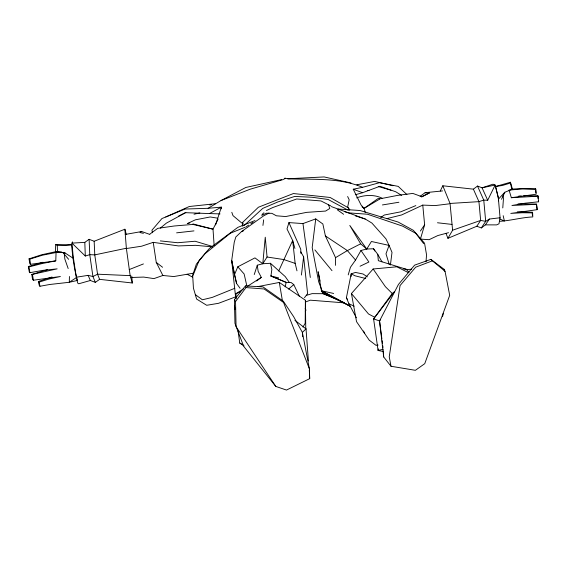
<?xml version="1.0" encoding="UTF-8"?>
<svg xmlns="http://www.w3.org/2000/svg" width="567" height="567" viewBox="0 0 567 567"><rect width="100%" height="100%" fill="white"/><g stroke="black" fill="none" stroke-linecap="round" stroke-linejoin="round"><path stroke-width="0.85" d="M335.494 265.342L335.551 257.652L325.401 235.936L322.857 223.986L315.734 218.897L302.962 223.582L288.936 222.597L286.987 228.955L292.671 240.514L294.918 248.474M257.907 286.597L279.318 282.444L305.393 300.226L305.195 323.275L302.969 327.081M242.669 226.098L242.711 222.328L258.389 207.246L293.401 193.545L330.114 197.472L348.315 207.813L349.796 209.847M351.157 276.462L351.193 273.833L355.474 272.436L363.064 273.989L367.338 276.852M498.492 200.838L498.513 199.067L495.572 186.5L510.406 182.255L512.306 188.591L511.76 189.463L504.75 192.277L498.513 199.067M69.436 276.49L69.287 282.288L49.712 284.492L39.959 286.264L39.364 285.697L38.358 281.487L52.008 277.001M43.042 262.259L28.35 266.518L28.91 266.922L42.298 263.506L55.779 260.863L56.062 252.528L61.704 252.032M72.867 258.056L65.063 252.974L55.375 251.557L55.729 244.632L71.555 244.76C72.711 256.716 74.029 268.914 77.495 280.417L69.287 282.288L76.382 277.603M221.243 208.833L221.357 207.139L208.117 208.295L185.076 209.046L161.914 218.557L151.956 230.195L152.417 232.746M502.78 207.933L503.475 198.244L502.979 195.679M426.001 261.798L426.554 254.859L424.563 243.25L413.322 230.308L398.133 222.044L360.066 210.513L338.166 209.046M289.461 282.607L285.222 276.576L270.445 263.286L262.79 263.747L265.257 237.219L267.057 257.007L262.79 263.747L257.29 265.214L254.243 274.556M301.417 275.038L303.621 256.766L300.744 251.897M315.734 218.897L312.183 247.573L318.682 281.82L321.702 289.744M390.408 265.051L392.01 252.4L389.068 245.405L385.914 238.785L371.917 223.079L365.254 219.025L331.334 206.586M378.288 348.925L378.09 350.491L383.306 351.497M262.932 225.425L263.655 219.854M242.251 225.829L242.711 222.328M285.158 286.874L286.165 282.38L291.027 282.465L293.784 284.613L299.489 296.555M440.254 191.029L442.82 185.778L473.388 189.158L477.506 186.054L482.063 187.812L493.007 184.19L495.133 185.04L498.273 197.167L500.066 217.756L498.988 223.795L496.586 224.893L485.423 224.865L481.34 227.934L476.819 226.233L447.937 238.317L446.031 233.476M356.402 317.796L348.911 303.813L346.409 297.718L351.193 273.833L355.07 275.803L365.743 278.525M511.76 189.463L510.406 182.255M442.529 316.705L443.344 313.31M347.557 207.6L349.166 199.74L347.635 196.508M348.209 274.91L350.449 267.248L355.544 260.055L360.973 250.472L366.743 249.041L373.575 248.757L377.735 254.307L382.002 261.869M449.149 203.851L435.243 205.573L422.769 205.105L424.633 224.83L420.416 239.097L429.099 239.692L437.83 235.553L448.518 232.683M215.602 224.901L221.357 207.139L209.471 213.575L185.551 212.682L166.372 223.129L160.362 228.083M192.277 276.434L196.366 264.165L204.963 253.789L230.344 233.214L245.001 227.31M240.068 288.263L236.588 283.5L234.433 274.797L237.793 266.802L254.959 257.886L262.79 263.747M72.512 241.861L71.959 243.115L73.129 256.015L76.283 277.228L77.736 283.139L78.728 283.784L90.351 280.495L95.341 282.373L99.615 279.347L132.324 282.99L131.771 276.065M278.695 270.991L292.671 240.514L295.152 263.386L296.98 270.835M305.308 311.51L305.953 310.092L305.195 308.498M501.526 199.279L504.814 192.298M487.705 200.271L495.133 185.04L482.063 187.812L487.705 200.271L483.764 200.094L478.931 201.646L450.035 203.447L442.82 185.778M218.097 219.089L213.008 229.174L214.128 245.298M381.896 338.946L379.543 320.95L398.431 284.464L414.626 265.136L430.913 259.353L444.046 269.275L445.038 271.281L449.695 295.336L424.747 363.674L415.391 370.315L391.017 366.261L383.689 356.962L379.543 320.95L380.592 319.54M447.937 238.317L452.608 230.209L450.035 203.447M379.543 320.95L373.596 318.895L394.476 291.757L392.236 293.493L373.596 318.895L378.09 350.491L383.242 349.229M366.743 249.041L349.796 225.453L360.669 243.817L366.743 249.041L371.428 241.485L389.068 245.405L385.992 253.81L389.217 264.371M476.819 226.233L480.646 220.428L478.931 201.646L473.388 189.158M481.34 227.934L485.685 221.357L489.392 219.046L500.066 217.756M485.423 224.865L489.392 219.046M420.381 231.038L424.633 224.83M275.796 386.425L236.07 326.691L235.546 301.559L245.986 287.575L245.461 285.924L263.003 286.902L283.302 301.176L293.607 316.613L302.36 332.39L309.44 368.94L309.695 378.657L286.505 390.061L275.796 386.425L243.64 346.267L234.958 323.374L234.405 299.539L245.461 285.924M304.479 297.703L307.605 293.593L303.621 256.766M378.09 345.083L375.992 345.31L369.252 340.179L356.537 321.666L351.434 293.536L373.129 268.992L396.829 266.795L408.368 272.642M294.904 320.305L306.038 328.888L302.36 332.39L302.728 336.734M268.999 213.05L263.57 215.885L241.499 231.62L235.829 236.985L234.249 242.237L231.697 260.501L235.78 298.696M243.952 225.666L262.741 208.394L277.922 201.909L294.705 196.43L312.105 197.259L328.123 199.471L348.195 210.222M262.039 214.439L263.924 212.767M288.631 289.05L293.784 284.613M256.667 280.984L261.302 277.376L258.134 271.302L257.29 265.214M150 234.001L157.704 228.359L174.246 225.992L192.9 224.426L213.008 229.174L192.9 223.908M420.126 196.317L425.115 192.688L442.579 190.916M124.889 229.231L126.356 248.24L94.774 254.881L89.763 254.661L85.312 256.029L71.959 243.115L84.809 242.371L89.125 239.309L94.157 241.251L124.889 229.231L126.25 234.228M365.283 212.427L364.078 208.365L378.097 198.528L379.798 198.776M380.726 217.487L384.355 215.013L400.713 211.838L415.824 205.608M245.809 226.984L248.7 225.092M250.869 223.674L253.031 222.257M236.07 298.951L236.063 293.656L243.491 288.872M247.198 286.477L261.302 277.376M208.117 208.295L221.031 200.541L245.823 187.464L281.671 179.583M335.551 257.652L347.365 250.593L360.669 243.817M361.973 206.785L364.078 208.365L380.244 198.748L397.58 195.395L412.819 193.411L421.756 196.664L429.573 192.858L421.586 197.011M356.629 197.883C364.489 194.871 374.192 194.375 382.038 198.145M422.769 205.105L401.698 214.928L386.545 218.692M178.683 216.013L185.813 212.49M406.893 194.58L398.218 186.38L379.564 182.68L362.625 187.316C339.435 177.549 313.367 179.696 288.773 178.888L285.64 178.293L282.777 179.689L250.118 189.222L221.031 200.541M360.066 266.235L368.897 262.025L360.973 250.472M266.44 210.534L272.819 207.522L296.704 198.982L320.993 200.945L330.788 205.92M261.72 215.389L266.412 213.213L271.898 213.348L276.391 215.793L285.655 216.551L306.676 212.356L325.6 211.059L329.803 208.458L328.52 204.708M140.141 232.257L141.7 231.534L149.816 234.419M165.77 216.977L189.293 206.508L215.325 203.723M236.063 293.656L239.94 291.962M241.499 231.62L243.697 230.719M234.809 288.277L212.221 297.42L202.391 299.787L195.409 294.691M129.226 269.573L143.423 263.931M255.008 220.542L237.835 227.367L209.492 248.346L199.18 260.366L192.723 276.101L193.432 288.142L196.629 299.071L206.693 305.287L218.501 303.31L235.645 296.846M445.038 271.281L432.408 260.841L415.675 267.185L400.061 285.548L389.238 356.841L391.017 366.261M305.627 301.942L310.326 300.184L344.396 302.87M355.296 194.764L362.589 192.709L379.975 186.26L395.766 191.788L401.549 195.36M193.276 273.202L173.757 276.554L162.871 275.477L153.955 278.603L143.699 277.079L131.076 277.49M452.608 230.209L480.646 220.428L485.685 221.357L483.764 200.094L477.506 186.054M38.358 281.487L39.095 282.125L48.741 279.106L60.393 276.498L33.41 280.218L32.588 279.545L31.787 274.499L47.33 269.686M212.547 246.843L195.608 245.32L178.421 245.922L153.232 242.35L141.601 246.206L126.193 248.559M55.779 260.863L30.604 264.3L29.796 263.754L29.052 258.85L41.738 254.739L57.132 251.379M29.052 258.85L29.753 259.14L42.497 255.185L56.062 252.528M510.215 183.098L502.397 185.48L495.572 186.5M306.797 295.244L312.063 293.635L323.211 293.699L333.899 297.803M189.832 222.93L187.287 223.618L195.346 219.833L210.222 216.963L217.657 218.182M209.825 205.048L211.505 204.623M31.787 274.499L57.139 268.864L43.071 270.346L29.86 272.692L29.286 271.94L28.35 266.518M194.027 214.22L199.846 212.916M364.078 208.365L361.03 204.921L353.241 189.215L362.625 187.316M125.222 234.454L141.7 231.534M382.413 204.949L398.892 202.256M76.283 277.228L88.126 275.349L92.931 276.526L97.545 274.187L130.155 275.633L132.324 282.99M535.787 189.229L522.299 188.988L509.06 190.065L511.335 197.713L536.205 194.212L535.645 188.882L521.874 188.52L511.484 189.116M518.004 203.929L536.538 204.063L537.162 209.662L510.782 213.412L522.207 212.745L532.626 212.88L532.789 216.934C521.512 217.416 510.583 220.719 499.364 221.321M71.555 244.76L65.503 245.504L57.288 245.263L55.729 244.632M176.606 232.846L193.971 230.889M523.681 195.778L537.885 195.799L538.65 201.788L525.177 203.184L511.937 205.488L536.715 204.311M511.335 197.713L538.189 196.217M406.596 269.587L411.628 269.233M518.755 196.062L521.215 195.92M287.611 178.782L324.118 176.939L350.994 182.964M367.288 190.462L369.004 190.392M517.274 211.86L532.236 212.228L532.626 212.88M357.713 184.799L356.856 184.785L374.645 181.405L393.03 185.742M209.471 213.575L220.031 213.901M284.549 178.222L285.64 178.293M245.986 287.575L264.094 288.979L283.55 302.473L309.44 368.94M403.506 268.978L406.092 269.205L408.963 272.203M160.319 240.904L177.677 242.733L195.133 241.244L212.582 246.489M437.476 222.767L451.977 224.412M55.375 251.557L62.101 252.428M267.057 257.007L283.861 259.566L295.152 263.386M425.115 192.688L426.795 192.993M333.658 293.465L321.439 290.758L318.158 271.735L320.064 281.119M65.063 252.974L62.937 252.542L68.607 259.303M140.07 232.562L143.408 233.349M278.631 277.873L270.927 276.001L271.848 269.559L270.445 263.286M378.281 186.522L390.925 190.179M406.092 269.205L378.338 260.678L377.735 254.307M355.389 215.871L365.254 219.025M344.339 211.541L348.308 212.845L367.508 214.241L402.641 226.141L415.76 233.306L423.677 243.64M353.241 189.215L362.589 192.709M243.137 223.497L241.549 222.824L233.002 215.63L231.811 212.313M321.439 290.758L350.208 306.272L321.439 290.758L323.211 293.699L344.608 302.799M348.911 303.813L354.219 306.116M499.974 219.032L504.396 221.073L503.184 215.687M339.023 300.021L322.318 292.218L349.123 305.528M187.096 274.258L192.539 277.05M374.596 317.194L368.486 313.948L351.434 293.536M238.083 331.071L239.77 343.078L242.839 344.793M239.77 343.078L244.058 345.905M325.401 235.936L347.365 250.593L355.544 260.055M337.245 209.733L343.616 214.291M153.232 242.35L156.258 262.401L162.58 267.27M430.913 259.353L432.408 260.841M392.236 293.493L385.411 286.718L373.129 268.992M237.793 266.802L244.129 273.981L246.78 285.619M331.993 270.665L314.869 249.905M346.409 297.718L347.323 299.227M234.405 299.539L235.546 301.559M373.575 248.757L374.815 250.983M363.475 331L364.723 333.332M156.258 262.401L162.871 275.477M538.31 201.044L538.65 201.788M288.936 222.597L300.723 249.189L301.006 253.548M88.126 275.349L90.351 280.495M95.341 282.373L92.931 276.526L89.763 254.661L89.125 239.309M99.615 279.347L97.545 274.187L94.774 254.881L94.157 241.251M322.609 292.118L323.211 293.699M348.315 207.813L349.201 210.237M68.175 268.545L64.836 259.027L64.277 253.428M537.162 209.662L536.687 205.686M234.412 273.28L231.697 260.501L234.433 274.797M234.773 274.981L236.588 283.5M39.095 282.125L39.959 286.264M444.046 269.275L444.372 270.969M279.318 282.444L282.409 300.772M32.496 274.683L33.41 280.218M29.753 259.14L30.604 264.3M28.91 266.922L29.86 272.692M302.962 223.582L310.312 277.461M234.476 305.344L235.078 309.632M126.356 248.24L130.155 275.633M382.115 340.661L382.456 343.233M382.789 345.799L383.016 347.514M537.885 195.799L538.097 198.422M306.038 328.888L308.405 361.009M535.645 188.882L535.935 192.823M383.342 350.945L383.689 356.962M532.236 212.228L532.406 215.531M309.298 369.982L309.695 378.657M84.809 242.371L85.312 256.029M57.288 245.263L57.458 252.095M305.393 300.226L305.776 329.179M286.165 282.38L270.927 276.001L286.165 282.38"/></g></svg>
